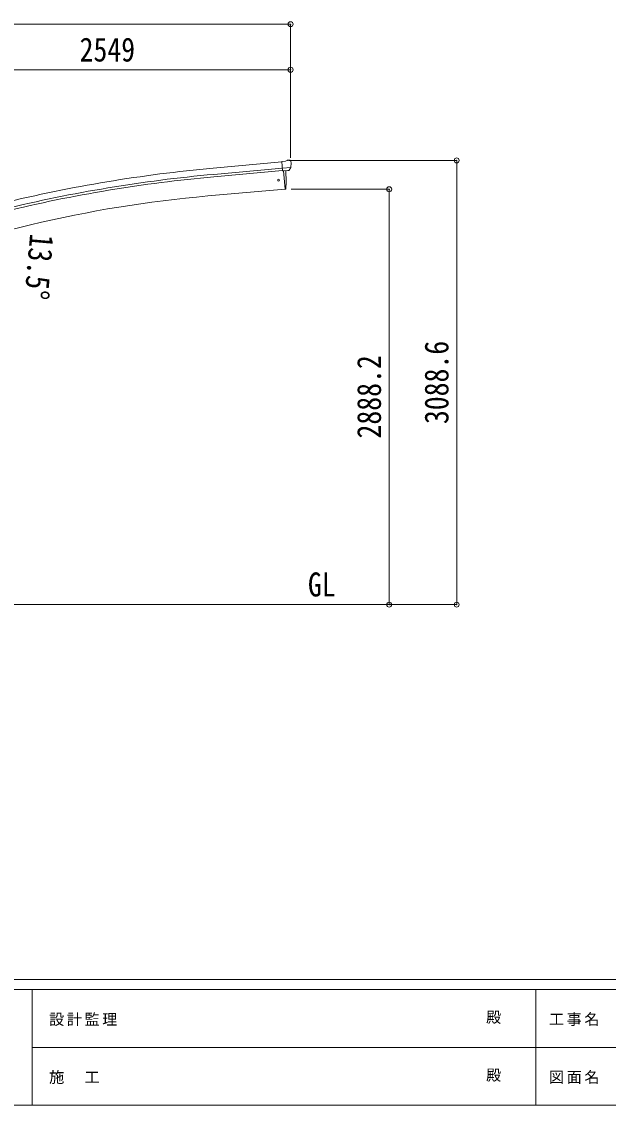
# Model space of a CAD drawing. Units: millimetres at full size. Extents: x -9783 to 33612, y -6828 to 13322.
# Drawn here: x -4042 to 35, y -6828 to 706 of the extents above; entities that cross this region are included whole.
import ezdxf
from ezdxf.enums import TextEntityAlignment as Align

# ---------------------------------------------------------------- set-up
doc = ezdxf.new("R2010")
doc.units = ezdxf.units.MM
doc.header["$LTSCALE"] = 35
doc.header["$PDMODE"] = 32
doc.header["$PDSIZE"] = 35
for name, color, linetype, lineweight in [('0-0_0', 7, 'Continuous', 9), ('0-1_本体', 4, 'Continuous', 9), ('0-2_部品', 7, 'Continuous', 9), ('0-A_寸法', 6, 'Continuous', 9), ('F-0_240', 7, 'Continuous', 9)]:
    doc.layers.add(name, color=color, linetype=linetype, lineweight=lineweight)
doc.styles.add('ＭＳ ゴシック', font='')
doc.styles.get('ＭＳ ゴシック').set_extended_font_data('MS Gothic')

msp = doc.modelspace()

# ---------------------------------------------------------------- linework, layer by layer
at = {"layer": '0-0_0', "color": 6}
for p, q in [((-1018.6, -3347.29), (-1018.6, -258.69)), ((-1487.62, -459.09), (-1487.62, -3347.29))]:
    msp.add_line(p, q, dxfattribs=at)
at = {"layer": '0-0_0'}
msp.add_line((-7732.96, -3347.29), (-1726.29, -3347.29), dxfattribs=at)
at = {"layer": '0-1_本体'}
for p, q in [((-2234.07, -269.49), (-2711.38, -312.77)), ((-2230.31, -312.48), (-2707.49, -355.75)), ((-2228.84, -329.26), (-2705.97, -372.52)), ((-2221.62, -331.47), (-2210.45, -459.08)), ((-2748.4, -506.14), (-2210.45, -459.08)), ((-4565.44, -847.29), (-3979.77, -706.68))]:
    msp.add_line(p, q, dxfattribs=at)
for centre, radius, start, end in [((-1806.68, -10302.69), 10030.81, 95.17465, 103.67464), ((-1806.68, -10302.69), 9987.65, 95.17465, 103.67464), ((-1806.68, -10302.69), 9970.81, 95.17465, 103.67464), ((-2014.78, -8891.46), 8417.35, 95.00001, 103.5)]:
    msp.add_arc(centre, radius, start, end, dxfattribs=at)
at = {"layer": '0-2_部品'}
for p, q in [((-2207.68, -265.1), (-2234.25, -267.42)), ((-2228.59, -332.08), (-2234.25, -267.42)), ((-2207.68, -265.1), (-2195.96, -258.33)), ((-2181.06, -256.75), (-2194.72, -257.94)), ((-2171.92, -262.5), (-2177.41, -257.9)), ((-2170.86, -264.54), (-2170.74, -265.88)), ((-2171.39, -307.39), (-2230.3, -312.54)), ((-2218.63, -331.21), (-2228.59, -332.08)), ((-2221.62, -331.47), (-2210.45, -459.08)), ((-2185.02, -328.27), (-2192.73, -328.95)), ((-2182.64, -326.87), (-2171.7, -307.94)), ((-2210.45, -459.08), (-2208.4, -458.83))]:
    msp.add_line(p, q, dxfattribs=at)
for points in [[(-2218.63, -331.21), (-2218.36, -331.28), (-2192.98, -329.06), (-2192.73, -328.95)], [(-2171.31, -306.75), (-2171.6, -307.74), (-2171.7, -307.94)]]:
    msp.add_lwpolyline(points, dxfattribs=at)
msp.add_circle((-2256.14, -395.82), 6.5, dxfattribs=at)
for centre, radius, start, end in [((-2194.46, -260.93), 3, 95, 120), ((-2180.62, -261.73), 5, 50.00648, 94.99352), ((-2372.37, -283.52), 202.4, 353.4085, 5), ((-3104.22, -403.26), 900, 356.63919, 4.64986), ((-2208.76, -455.85), 3, 277, 356.63919)]:
    msp.add_arc(centre, radius, start, end, dxfattribs=at)
for centre, major_axis, ratio, start_param, end_param in [((-2166.53, -260.49), (-15.35, 3.44), 0.101033, 5.9751426, 5.9753737), ((-2173.86, -264.8), (2.71, -1.31), 0.997474, 0.5366567, 1.3225652), ((-2185.29, -325.28), (1.62, -2.54), 0.997631, 5.8041905, 5.8929484), ((-2185.36, -325.17), (-3.5, 2.17), 0.650902, 2.1145521, 2.1873627), ((-2185.24, -325.37), (1.62, -2.54), 0.997631, 5.965759, 6.7621801)]:
    msp.add_ellipse(centre, major_axis=major_axis, ratio=ratio, start_param=start_param, end_param=end_param, dxfattribs=at)
at = {"layer": '0-A_寸法'}
for p, q in [((-7286.62, 688.33), (-2172.62, 688.33)), ((-2172.62, 688.33), (-2172.62, -240.52)), ((-4721.62, 371.71), (-2172.62, 371.71)), ((-2172.62, 371.71), (-2172.62, 150.71)), ((-1018.6, -258.69), (-2185.62, -258.69)), ((-1487.62, -459.09), (-2168.92, -459.09)), ((-1487.62, -3347.29), (-1816.44, -3347.29)), ((-1018.6, -3347.29), (-1487.62, -3347.29))]:
    msp.add_line(p, q, dxfattribs=at)
for p in [(-2172.62, 688.33), (-2172.62, 371.71), (-1018.6, -258.69), (-1487.62, -459.09), (-1487.62, -3347.29), (-1018.6, -3347.29)]:
    msp.add_point(p, dxfattribs=at)
at = {"layer": 'F-0_240', "color": 5}
for p, q in [((-9783.03, -5953.1), (9396.97, -5953.1)), ((-9783.03, -6023.1), (6285.75, -6023.1)), ((-3969.25, -6023.1), (-3969.25, -6828.1)), ((-469.25, -6023.1), (-469.25, -6828.1)), ((-3969.25, -6425.6), (3205.75, -6425.6)), ((-9783.03, -6828.1), (9396.97, -6828.1))]:
    msp.add_line(p, q, dxfattribs=at)

# ---------------------------------------------------------------- texts
at = {"layer": '0-0_0', "style": 'ＭＳ ゴシック', "width": 0.85}
msp.add_text('GL', height=166.8, dxfattribs=at).set_placement((-2052.23, -3340.35), align=Align.BOTTOM_LEFT)
at = {"layer": '0-A_寸法', "color": 7, "style": 'ＭＳ ゴシック', "width": 0.85}
msp.add_text('2549', height=166.8, dxfattribs=at).set_placement((-3639.62, 378.71), align=Align.BOTTOM_LEFT)
for s, rotation, p in [('13.5°', 264.997, (-4032.84, -759.62)), ('3088.6', 90, (-1025.6, -2091.74)), ('2888.2', 90, (-1494.62, -2191.94))]:
    msp.add_text(s, height=166.8, rotation=rotation, dxfattribs=at).set_placement(p, align=Align.BOTTOM_LEFT)
at = {"layer": 'F-0_240', "style": 'ＭＳ ゴシック'}
for p in [(-814.24, -6276.85), (-814.24, -6679.35)]:
    msp.add_text('殿', height=76.98, dxfattribs=at).set_placement(p, align=Align.BOTTOM_LEFT)
at = {"layer": 'F-0_240', "char_height": 76.98, "attachment_point": 7, "style": 'ＭＳ ゴシック'}
for s, insert in [('\\T1.17;設計監理', (-3851.04, -6276.85)), ('\\T1.17;工事名', (-376.96, -6276.85)), ('\\T1.17;施\u3000工', (-3851.04, -6679.35)), ('\\T1.17;図面名', (-376.96, -6679.35))]:
    msp.add_mtext(s, dxfattribs=dict(at, insert=insert))

doc.saveas('drawing.dxf')
